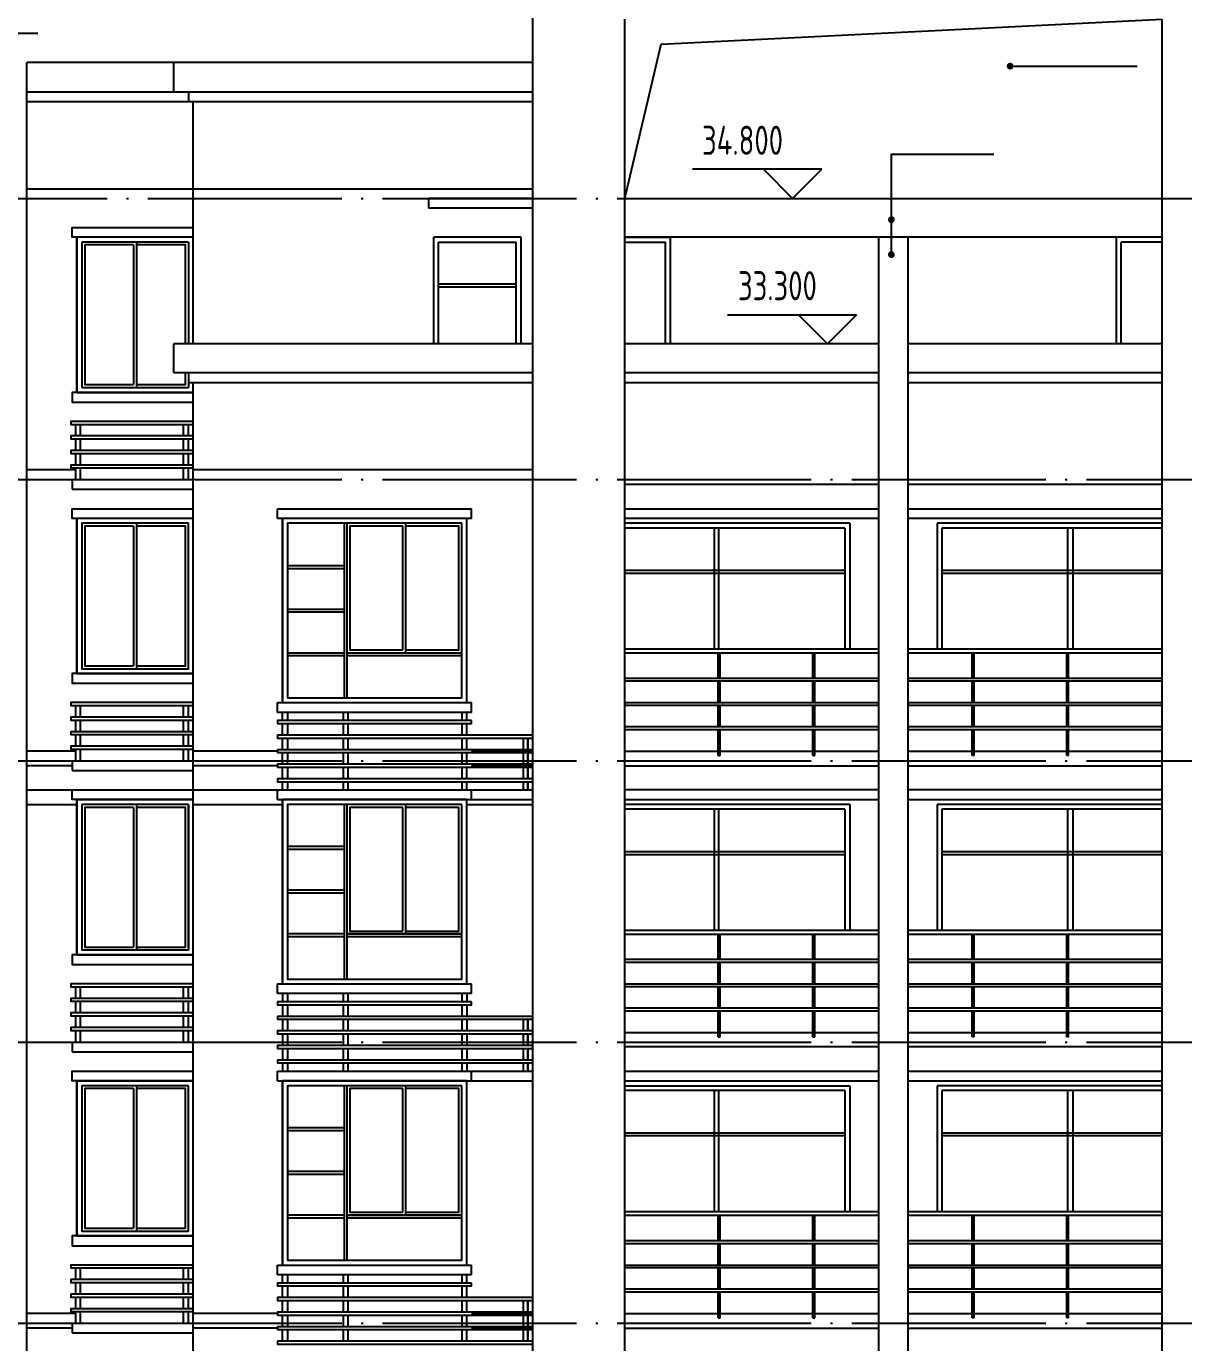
# Model space of a CAD drawing. Extents: x -726032 to 135930, y -151624 to 587044.
# Drawn here: x -476615 to -464680, y 318428 to 332003 of the extents above; entities that cross this region are included whole.
import ezdxf
from ezdxf.enums import TextEntityAlignment as Align

# ---------------------------------------------------------------- set-up
doc = ezdxf.new("R2010")
doc.units = 0
doc.header["$LTSCALE"] = 1000
doc.header["$MEASUREMENT"] = 0
doc.linetypes.add('DOTE', pattern=[2.42, 2, -0.2, 0.02, -0.2])
doc.layers.get('0').update_dxf_attribs({"linetype": 'CONTINUOUS'})
for name, color, linetype in [('DOTE', 8, 'DOTE'), ('PUB_DIM', 245, 'CONTINUOUS'), ('WALL', 255, 'CONTINUOUS'), ('WINDOW', 155, 'CONTINUOUS'), ('引线', 213, 'CONTINUOUS'), ('栏杆', 126, 'CONTINUOUS'), ('看线', 86, 'CONTINUOUS'), ('装饰线', 252, 'CONTINUOUS')]:
    doc.layers.add(name, color=color, linetype=linetype)
doc.styles.add('DIM_FONT', font='isocp.shx', dxfattribs={"width": 0.8})

msp = doc.modelspace()

# ---------------------------------------------------------------- linework, layer by layer
for p, q in [((-471392.9, 305078.3), (-471392.9, 334728.3)), ((-470442.9, 305078.3), (-470442.9, 332078.3)), ((-464902.9, 305078.3), (-464902.9, 332078.3)), ((-476607.9, 294918.3), (-476607.9, 331628.3)), ((-471392.9, 331628.3), (-476607.9, 331628.3)), ((-475092.9, 331328.3), (-475092.9, 331628.3)), ((-476607.9, 331328.3), (-471392.9, 331328.3)), ((-474942.9, 331328.3), (-474942.9, 331228.3)), ((-476607.9, 331228.3), (-471392.9, 331228.3)), ((-474892.9, 328728.3), (-474892.9, 331228.3)), ((-472462.9, 330128.3), (-472462.9, 330228.3)), ((-471392.9, 330228.3), (-472462.9, 330228.3)), ((-470442.9, 330228.3), (-464902.9, 330228.3)), ((-471392.9, 330128.3), (-472462.9, 330128.3)), ((-474892.9, 329828.3), (-476092.9, 329828.3)), ((-472412.9, 328728.3), (-472412.9, 329828.3)), ((-471512.9, 329828.3), (-472412.9, 329828.3)), ((-471512.9, 328728.3), (-471512.9, 329828.3)), ((-464902.9, 329828.3), (-470442.9, 329828.3)), ((-467822.9, 294978.3), (-467822.9, 329828.3)), ((-467522.9, 329828.3), (-467522.9, 294978.3)), ((-471392.9, 328728.3), (-475092.9, 328728.3)), ((-475092.9, 328428.3), (-475092.9, 328728.3)), ((-467822.9, 328728.3), (-470442.9, 328728.3)), ((-464902.9, 328728.3), (-467522.9, 328728.3)), ((-471392.9, 328428.3), (-475092.9, 328428.3)), ((-474942.9, 328428.3), (-474942.9, 328328.3)), ((-467822.9, 328428.3), (-470442.9, 328428.3)), ((-464902.9, 328428.3), (-467522.9, 328428.3)), ((-474942.9, 328328.3), (-471392.9, 328328.3)), ((-474892.9, 294978.3), (-474892.9, 328328.3)), ((-470442.9, 328328.3), (-467822.9, 328328.3)), ((-467522.9, 328328.3), (-464902.9, 328328.3)), ((-476092.9, 328228.3), (-474892.9, 328228.3)), ((-476142.9, 327328.3), (-476142.9, 327228.3)), ((-476142.9, 327328.3), (-474892.9, 327328.3)), ((-476142.9, 327228.3), (-474892.9, 327228.3)), ((-467822.9, 327278.3), (-470442.9, 327278.3)), ((-464902.9, 327278.3), (-467522.9, 327278.3)), ((-474022.9, 326928.3), (-474022.9, 327028.3)), ((-474022.9, 327028.3), (-472022.9, 327028.3)), ((-472022.9, 326928.3), (-472022.9, 327028.3)), ((-470442.9, 327028.3), (-467822.9, 327028.3)), ((-467522.9, 327028.3), (-464902.9, 327028.3)), ((-472022.9, 326928.3), (-474022.9, 326928.3)), ((-467822.9, 326928.3), (-470442.9, 326928.3)), ((-464902.9, 326928.3), (-467522.9, 326928.3)), ((-474022.9, 325028.3), (-472022.9, 325028.3)), ((-474022.9, 324928.3), (-474022.9, 325028.3)), ((-472022.9, 324928.3), (-472022.9, 325028.3)), ((-472022.9, 324928.3), (-474022.9, 324928.3)), ((-470434.9, 324528.3), (-469479.9, 324528.3)), ((-469459.9, 324528.3), (-468504.9, 324528.3)), ((-468484.9, 324528.3), (-467822.9, 324528.3)), ((-467522.9, 324528.3), (-466861, 324528.3)), ((-466841, 324528.3), (-465886, 324528.3)), ((-465866, 324528.3), (-464911, 324528.3)), ((-476142.9, 324428.3), (-474892.9, 324428.3)), ((-476142.9, 324428.3), (-476142.9, 324328.3)), ((-476142.9, 324328.3), (-474892.9, 324328.3)), ((-470442.9, 324378.3), (-467822.9, 324378.3)), ((-467522.9, 324378.3), (-464902.9, 324378.3)), ((-474022.9, 324128.3), (-471392.9, 324128.3)), ((-474022.9, 324028.3), (-474022.9, 324128.3)), ((-472022.9, 324028.3), (-472022.9, 324128.3)), ((-467822.9, 324128.3), (-470442.9, 324128.3)), ((-464902.9, 324128.3), (-467522.9, 324128.3)), ((-476092.9, 324028.3), (-474892.9, 324028.3)), ((-474022.9, 324028.3), (-471392.9, 324028.3)), ((-470442.9, 324028.3), (-467822.9, 324028.3)), ((-476092.9, 322428.3), (-474892.9, 322428.3)), ((-474022.9, 322128.3), (-472022.9, 322128.3)), ((-474022.9, 322028.3), (-474022.9, 322128.3)), ((-472022.9, 322028.3), (-474022.9, 322028.3)), ((-472022.9, 322028.3), (-472022.9, 322128.3)), ((-470434.9, 321628.3), (-469479.9, 321628.3)), ((-469459.9, 321628.3), (-468504.9, 321628.3)), ((-468484.9, 321628.3), (-467822.9, 321628.3)), ((-467522.9, 321628.3), (-466861, 321628.3)), ((-466841, 321628.3), (-465886, 321628.3)), ((-465866, 321628.3), (-464911, 321628.3)), ((-476142.9, 321528.3), (-474892.9, 321528.3)), ((-476142.9, 321528.3), (-476142.9, 321428.3)), ((-467822.9, 321478.3), (-470442.9, 321478.3)), ((-464902.9, 321478.3), (-467522.9, 321478.3)), ((-476142.9, 321428.3), (-474892.9, 321428.3)), ((-474022.9, 321228.3), (-471392.9, 321228.3)), ((-474022.9, 321128.3), (-474022.9, 321228.3)), ((-472022.9, 321128.3), (-472022.9, 321228.3)), ((-470442.9, 321228.3), (-467822.9, 321228.3)), ((-467522.9, 321228.3), (-464902.9, 321228.3)), ((-476092.9, 321128.3), (-474892.9, 321128.3)), ((-474022.9, 321128.3), (-471392.9, 321128.3)), ((-470442.9, 321128.3), (-467822.9, 321128.3)), ((-467522.9, 321128.3), (-464902.9, 321128.3)), ((-476092.9, 319528.3), (-474892.9, 319528.3)), ((-474022.9, 319228.3), (-472022.9, 319228.3)), ((-474022.9, 319128.3), (-474022.9, 319228.3)), ((-472022.9, 319128.3), (-472022.9, 319228.3)), ((-472022.9, 319128.3), (-474022.9, 319128.3)), ((-476142.9, 318628.3), (-474892.9, 318628.3)), ((-476142.9, 318628.3), (-476142.9, 318528.3)), ((-470434.9, 318728.3), (-469479.9, 318728.3)), ((-469459.9, 318728.3), (-468504.9, 318728.3)), ((-468484.9, 318728.3), (-467822.9, 318728.3)), ((-467522.9, 318728.3), (-466861, 318728.3)), ((-466841, 318728.3), (-465886, 318728.3)), ((-465866, 318728.3), (-464911, 318728.3)), ((-476142.9, 318528.3), (-474892.9, 318528.3)), ((-470442.9, 318578.3), (-467822.9, 318578.3)), ((-467522.9, 318578.3), (-464902.9, 318578.3))]:
    msp.add_line(p, q)
at = {"color": 0}
for p, q in [((-474892.9, 326928.3), (-476092.9, 326928.3)), ((-476092.9, 325328.3), (-474892.9, 325328.3))]:
    msp.add_line(p, q, dxfattribs=at)
at = {"color": 146}
msp.add_line((-467522.9, 324028.3), (-464902.9, 324028.3), dxfattribs=at)
for points in [[(-474892.9, 329828.3), (-476142.9, 329828.3), (-476142.9, 329928.3), (-474892.9, 329928.3)], [(-474892.9, 328228.3), (-476142.9, 328228.3), (-476142.9, 328128.3), (-474892.9, 328128.3)], [(-474892.9, 326928.3), (-476142.9, 326928.3), (-476142.9, 327028.3), (-474892.9, 327028.3)], [(-474892.9, 325328.3), (-476142.9, 325328.3), (-476142.9, 325228.3), (-474892.9, 325228.3)], [(-474892.9, 324028.3), (-476142.9, 324028.3), (-476142.9, 324128.3), (-474892.9, 324128.3)], [(-474892.9, 322428.3), (-476142.9, 322428.3), (-476142.9, 322328.3), (-474892.9, 322328.3)], [(-474892.9, 321128.3), (-476142.9, 321128.3), (-476142.9, 321228.3), (-474892.9, 321228.3)], [(-474892.9, 319528.3), (-476142.9, 319528.3), (-476142.9, 319428.3), (-474892.9, 319428.3)]]:
    msp.add_lwpolyline(points)
at = {"layer": 'DOTE'}
for p, q in [((-516500.5, 330228.3), (-454540.3, 330228.3)), ((-516500.5, 327328.3), (-454540.3, 327328.3)), ((-516500.5, 324428.3), (-454540.3, 324428.3)), ((-516500.5, 321528.3), (-454540.3, 321528.3)), ((-516500.5, 318628.3), (-454540.3, 318628.3))]:
    msp.add_line(p, q, dxfattribs=at)
at = {"layer": 'PUB_DIM'}
for p, q in [((-476496.9, 331928.3), (-477829.1, 331928.3)), ((-468413, 330528.3), (-469745.2, 330528.3)), ((-469013, 330528.3), (-468713, 330228.3)), ((-468713, 330228.3), (-468413, 330528.3)), ((-469385.4, 329028.3), (-468053.2, 329028.3)), ((-468353.2, 328728.3), (-468653.2, 329028.3)), ((-468053.2, 329028.3), (-468353.2, 328728.3))]:
    msp.add_line(p, q, dxfattribs=at)
at = {"layer": 'WALL', "color": 255}
msp.add_line((-474942.9, 328428.3), (-474942.9, 328328.3), dxfattribs=at)
at = {"layer": 'WINDOW'}
for p, q in [((-476092.9, 328228.3), (-476092.9, 329828.3)), ((-476042.9, 329778.3), (-476042.9, 328278.3)), ((-474942.9, 329778.3), (-476042.9, 329778.3)), ((-475507.9, 329748.3), (-475507.9, 328308.3)), ((-475477.9, 329778.3), (-475477.9, 328278.3)), ((-474942.9, 329778.3), (-474942.9, 328728.3)), ((-472362.9, 328728.3), (-472362.9, 329778.3)), ((-472362.9, 329778.3), (-471562.9, 329778.3)), ((-471562.9, 328728.3), (-471562.9, 329778.3)), ((-470442.9, 329828.3), (-469972.9, 329828.3)), ((-470442.9, 329778.3), (-470022.9, 329778.3)), ((-470022.9, 328728.3), (-470022.9, 329778.3)), ((-469972.9, 328728.3), (-469972.9, 329828.3)), ((-465372.9, 328728.3), (-465372.9, 329828.3)), ((-464902.9, 329828.3), (-465372.9, 329828.3)), ((-465322.9, 328728.3), (-465322.9, 329778.3)), ((-464902.9, 329778.3), (-465322.9, 329778.3)), ((-471562.9, 329343.3), (-472362.9, 329343.3)), ((-471562.9, 329313.3), (-472362.9, 329313.3)), ((-476042.9, 328278.3), (-474942.9, 328278.3)), ((-474942.9, 328328.3), (-474942.9, 328278.3)), ((-476092.9, 325328.3), (-476092.9, 326928.3)), ((-473972.9, 325028.3), (-473972.9, 326928.3)), ((-472072.9, 325028.3), (-472072.9, 326928.3)), ((-476042.9, 326878.3), (-476042.9, 325378.3)), ((-475507.9, 326848.3), (-475507.9, 325408.3)), ((-475477.9, 326878.3), (-475477.9, 325378.3)), ((-473337.9, 326878.3), (-473337.9, 325078.3)), ((-473307.9, 326878.3), (-473307.9, 325078.3)), ((-472730.4, 325573.3), (-472730.4, 326848.3)), ((-472700.4, 325543.3), (-472700.4, 326878.3)), ((-468122.9, 326878.3), (-470442.9, 326878.3)), ((-468172.9, 326828.3), (-470442.9, 326828.3)), ((-469522.9, 326828.3), (-469522.9, 325578.3)), ((-469472.9, 325578.3), (-469472.9, 326828.3)), ((-468172.9, 326828.3), (-468172.9, 325578.3)), ((-468122.9, 326878.3), (-468122.9, 325578.3)), ((-464902.9, 326878.3), (-467222.9, 326878.3)), ((-467222.9, 326878.3), (-467222.9, 325578.3)), ((-464902.9, 326828.3), (-467172.9, 326828.3)), ((-467172.9, 326828.3), (-467172.9, 325578.3)), ((-465872.9, 325578.3), (-465872.9, 326828.3)), ((-465822.9, 326828.3), (-465822.9, 325578.3)), ((-473922.9, 326443.3), (-473337.9, 326443.3)), ((-473922.9, 326413.3), (-473337.9, 326413.3)), ((-470442.9, 326393.3), (-468172.9, 326393.3)), ((-470442.9, 326363.3), (-468172.9, 326363.3)), ((-467172.9, 326393.3), (-464902.9, 326393.3)), ((-467172.9, 326363.3), (-464902.9, 326363.3)), ((-473922.9, 325993.3), (-473337.9, 325993.3)), ((-473922.9, 325963.3), (-473337.9, 325963.3)), ((-473922.9, 325543.3), (-473337.9, 325543.3)), ((-473307.9, 325543.3), (-472122.9, 325543.3)), ((-473922.9, 325513.3), (-473337.9, 325513.3)), ((-473307.9, 325513.3), (-472122.9, 325513.3)), ((-476092.9, 322428.3), (-476092.9, 324028.3)), ((-476042.9, 323978.3), (-476042.9, 322478.3)), ((-475507.9, 323948.3), (-475507.9, 322508.3)), ((-475477.9, 323978.3), (-475477.9, 322478.3)), ((-474942.9, 323978.3), (-474942.9, 322478.3)), ((-473972.9, 322128.3), (-473972.9, 324028.3)), ((-473337.9, 323978.3), (-473337.9, 322178.3)), ((-473307.9, 323978.3), (-473307.9, 322178.3)), ((-472730.4, 322673.3), (-472730.4, 323948.3)), ((-472700.4, 322643.3), (-472700.4, 323978.3)), ((-472072.9, 322128.3), (-472072.9, 324028.3)), ((-468122.9, 323978.3), (-470442.9, 323978.3)), ((-468172.9, 323928.3), (-470442.9, 323928.3)), ((-469522.9, 323928.3), (-469522.9, 322678.3)), ((-469472.9, 322678.3), (-469472.9, 323928.3)), ((-468172.9, 323928.3), (-468172.9, 322678.3)), ((-468122.9, 323978.3), (-468122.9, 322678.3)), ((-464902.9, 323978.3), (-467222.9, 323978.3)), ((-467222.9, 323978.3), (-467222.9, 322678.3)), ((-464902.9, 323928.3), (-467172.9, 323928.3)), ((-467172.9, 323928.3), (-467172.9, 322678.3)), ((-465872.9, 322678.3), (-465872.9, 323928.3)), ((-465822.9, 323928.3), (-465822.9, 322678.3)), ((-473337.9, 323543.3), (-473922.9, 323543.3)), ((-473337.9, 323513.3), (-473922.9, 323513.3)), ((-470442.9, 323493.3), (-468172.9, 323493.3)), ((-467172.9, 323493.3), (-464902.9, 323493.3)), ((-470442.9, 323463.3), (-468172.9, 323463.3)), ((-467172.9, 323463.3), (-464902.9, 323463.3)), ((-473337.9, 323093.3), (-473922.9, 323093.3)), ((-473337.9, 323063.3), (-473922.9, 323063.3)), ((-473337.9, 322643.3), (-473922.9, 322643.3)), ((-473337.9, 322613.3), (-473922.9, 322613.3)), ((-472122.9, 322643.3), (-473307.9, 322643.3)), ((-472122.9, 322613.3), (-473307.9, 322613.3)), ((-476092.9, 319528.3), (-476092.9, 321128.3)), ((-476042.9, 321078.3), (-476042.9, 319578.3)), ((-475477.9, 321078.3), (-475477.9, 319578.3)), ((-474942.9, 319578.3), (-474942.9, 321078.3)), ((-473972.9, 319228.3), (-473972.9, 321128.3)), ((-473337.9, 321078.3), (-473337.9, 319278.3)), ((-473307.9, 321078.3), (-473307.9, 319278.3)), ((-472700.4, 319743.3), (-472700.4, 321078.3)), ((-472072.9, 319228.3), (-472072.9, 321128.3)), ((-470442.9, 321078.3), (-468122.9, 321078.3)), ((-468122.9, 321078.3), (-468122.9, 319778.3)), ((-464902.9, 321078.3), (-467222.9, 321078.3)), ((-467222.9, 321078.3), (-467222.9, 319778.3)), ((-475507.9, 321048.3), (-475507.9, 319608.3)), ((-472730.4, 319773.3), (-472730.4, 321048.3)), ((-468172.9, 321028.3), (-470442.9, 321028.3)), ((-469522.9, 321028.3), (-469522.9, 319778.3)), ((-469472.9, 319778.3), (-469472.9, 321028.3)), ((-468172.9, 321028.3), (-468172.9, 319778.3)), ((-464902.9, 321028.3), (-467172.9, 321028.3)), ((-467172.9, 321028.3), (-467172.9, 319778.3)), ((-465872.9, 319778.3), (-465872.9, 321028.3)), ((-465822.9, 321028.3), (-465822.9, 319778.3)), ((-473337.9, 320643.3), (-473922.9, 320643.3)), ((-473337.9, 320613.3), (-473922.9, 320613.3)), ((-470442.9, 320593.3), (-468172.9, 320593.3)), ((-470442.9, 320563.3), (-468172.9, 320563.3)), ((-467172.9, 320593.3), (-464902.9, 320593.3)), ((-467172.9, 320563.3), (-464902.9, 320563.3)), ((-473337.9, 320193.3), (-473922.9, 320193.3)), ((-473337.9, 320163.3), (-473922.9, 320163.3)), ((-473337.9, 319743.3), (-473922.9, 319743.3)), ((-473337.9, 319713.3), (-473922.9, 319713.3)), ((-472122.9, 319743.3), (-473307.9, 319743.3)), ((-472122.9, 319713.3), (-473307.9, 319713.3))]:
    msp.add_line(p, q, dxfattribs=at)
for points in [[(-474892.9, 328728.3), (-474892.9, 329828.3), (-476092.9, 329828.3), (-476092.9, 328228.3), (-474892.9, 328228.3), (-474892.9, 328328.3)], [(-475507.9, 329748.3), (-476012.9, 329748.3), (-476012.9, 328308.3), (-475507.9, 328308.3)], [(-474972.9, 328728.3), (-474972.9, 329748.3), (-475477.9, 329748.3)], [(-475477.9, 328308.3), (-474972.9, 328308.3), (-474972.9, 328428.3)], [(-475507.9, 326848.3), (-476012.9, 326848.3), (-476012.9, 325408.3), (-475507.9, 325408.3)], [(-475477.9, 325408.3), (-474972.9, 325408.3), (-474972.9, 326848.3), (-475477.9, 326848.3)], [(-472730.4, 326848.3), (-473277.9, 326848.3), (-473277.9, 325573.3), (-472730.4, 325573.3)], [(-472700.4, 325573.3), (-472152.9, 325573.3), (-472152.9, 326848.3), (-472700.4, 326848.3)], [(-475507.9, 323948.3), (-476012.9, 323948.3), (-476012.9, 322508.3), (-475507.9, 322508.3)], [(-475477.9, 322508.3), (-474972.9, 322508.3), (-474972.9, 323948.3), (-475477.9, 323948.3)], [(-472730.4, 323948.3), (-473277.9, 323948.3), (-473277.9, 322673.3), (-472730.4, 322673.3)], [(-472700.4, 322673.3), (-472152.9, 322673.3), (-472152.9, 323948.3), (-472700.4, 323948.3)], [(-475507.9, 321048.3), (-476012.9, 321048.3), (-476012.9, 319608.3), (-475507.9, 319608.3)], [(-475477.9, 319608.3), (-474972.9, 319608.3), (-474972.9, 321048.3), (-475477.9, 321048.3)], [(-472730.4, 321048.3), (-473277.9, 321048.3), (-473277.9, 319773.3), (-472730.4, 319773.3)], [(-472700.4, 319773.3), (-472152.9, 319773.3), (-472152.9, 321048.3), (-472700.4, 321048.3)]]:
    msp.add_lwpolyline(points, dxfattribs=at)
for points in [[(-474892.9, 326928.3), (-476092.9, 326928.3), (-476092.9, 325328.3), (-474892.9, 325328.3)], [(-472072.9, 326928.3), (-473972.9, 326928.3), (-473972.9, 325028.3), (-472072.9, 325028.3)], [(-472072.9, 326928.3), (-473972.9, 326928.3), (-473972.9, 325028.3), (-472072.9, 325028.3)], [(-474942.9, 326878.3), (-476042.9, 326878.3), (-476042.9, 325378.3), (-474942.9, 325378.3)], [(-472122.9, 326878.3), (-473922.9, 326878.3), (-473922.9, 325078.3), (-472122.9, 325078.3)], [(-472122.9, 326878.3), (-473307.9, 326878.3), (-473307.9, 325543.3), (-472122.9, 325543.3)], [(-474892.9, 324028.3), (-476092.9, 324028.3), (-476092.9, 322428.3), (-474892.9, 322428.3)], [(-474942.9, 323978.3), (-476042.9, 323978.3), (-476042.9, 322478.3), (-474942.9, 322478.3)], [(-472072.9, 324028.3), (-473972.9, 324028.3), (-473972.9, 322128.3), (-472072.9, 322128.3)], [(-472072.9, 324028.3), (-473972.9, 324028.3), (-473972.9, 322128.3), (-472072.9, 322128.3)], [(-472122.9, 323978.3), (-473922.9, 323978.3), (-473922.9, 322178.3), (-472122.9, 322178.3)], [(-472122.9, 323978.3), (-473307.9, 323978.3), (-473307.9, 322643.3), (-472122.9, 322643.3)], [(-474892.9, 321128.3), (-476092.9, 321128.3), (-476092.9, 319528.3), (-474892.9, 319528.3)], [(-474942.9, 321078.3), (-476042.9, 321078.3), (-476042.9, 319578.3), (-474942.9, 319578.3)], [(-472072.9, 321128.3), (-473972.9, 321128.3), (-473972.9, 319228.3), (-472072.9, 319228.3)], [(-472072.9, 321128.3), (-473972.9, 321128.3), (-473972.9, 319228.3), (-472072.9, 319228.3)], [(-472122.9, 321078.3), (-473922.9, 321078.3), (-473922.9, 319278.3), (-472122.9, 319278.3)], [(-472122.9, 321078.3), (-473307.9, 321078.3), (-473307.9, 319743.3), (-472122.9, 319743.3)]]:
    msp.add_lwpolyline(points, close=True, dxfattribs=at)
at = {"layer": '引线'}
msp.add_line((-466469.7, 331592.4), (-465158.2, 331592.4), dxfattribs=at)
at = {"layer": '引线', "const_width": 34.8}
for points in [[(-466487.3, 331592.4, 1), (-466452.1, 331592.4, 1)], [(-467711.7, 330008.9, 1), (-467676.4, 330008.9, 1)], [(-467711.7, 329649.5, 1), (-467676.4, 329649.5, 1)]]:
    msp.add_lwpolyline(points, format="xyb", close=True, dxfattribs=at)
at = {"layer": '引线'}
msp.add_lwpolyline([(-467694.1, 329667.1), (-467694.1, 330685), (-466636.2, 330685)], dxfattribs=at)
at = {"layer": '栏杆'}
for p, q in [((-476105.7, 327778.3), (-476105.7, 327898.3)), ((-476055.7, 327778.3), (-476055.7, 327898.3)), ((-474992.9, 327778.3), (-474992.9, 327898.3)), ((-474942.9, 327778.3), (-474942.9, 327898.3)), ((-476105.7, 327628.3), (-476105.7, 327748.3)), ((-476055.7, 327628.3), (-476055.7, 327748.3)), ((-474992.9, 327628.3), (-474992.9, 327748.3)), ((-474942.9, 327628.3), (-474942.9, 327748.3)), ((-476105.7, 327478.3), (-476105.7, 327598.3)), ((-476055.7, 327478.3), (-476055.7, 327598.3)), ((-474992.9, 327478.3), (-474992.9, 327598.3)), ((-474942.9, 327478.3), (-474942.9, 327598.3)), ((-476105.7, 327328.3), (-476105.7, 327448.3)), ((-476055.7, 327328.3), (-476055.7, 327448.3)), ((-474992.9, 327328.3), (-474992.9, 327448.3)), ((-474942.9, 327328.3), (-474942.9, 327448.3)), ((-467822.9, 325578.3), (-470442.9, 325578.3)), ((-467822.9, 325538.3), (-470442.9, 325538.3)), ((-469479.9, 325278.3), (-469479.9, 325538.3)), ((-469459.9, 325278.3), (-469459.9, 325538.3)), ((-468504.9, 325278.3), (-468504.9, 325538.3)), ((-468484.9, 325278.3), (-468484.9, 325538.3)), ((-464902.9, 325578.3), (-467522.9, 325578.3)), ((-464902.9, 325538.3), (-467522.9, 325538.3)), ((-466861, 325278.3), (-466861, 325538.3)), ((-466841, 325278.3), (-466841, 325538.3)), ((-465886, 325278.3), (-465886, 325538.3)), ((-465866, 325278.3), (-465866, 325538.3)), ((-467822.9, 325278.3), (-470442.9, 325278.3)), ((-464902.9, 325278.3), (-467522.9, 325278.3)), ((-467822.9, 325248.3), (-470442.9, 325248.3)), ((-469479.9, 325028.3), (-469479.9, 325248.3)), ((-469459.9, 325028.3), (-469459.9, 325248.3)), ((-468504.9, 325028.3), (-468504.9, 325248.3)), ((-468484.9, 325028.3), (-468484.9, 325248.3)), ((-464902.9, 325248.3), (-467522.9, 325248.3)), ((-466861, 325028.3), (-466861, 325248.3)), ((-466841, 325028.3), (-466841, 325248.3)), ((-465886, 325028.3), (-465886, 325248.3)), ((-465866, 325028.3), (-465866, 325248.3)), ((-476105.7, 324878.3), (-476105.7, 324998.3)), ((-476055.7, 324878.3), (-476055.7, 324998.3)), ((-474992.9, 324878.3), (-474992.9, 324998.3)), ((-474942.9, 324878.3), (-474942.9, 324998.3)), ((-470442.9, 325028.3), (-467822.9, 325028.3)), ((-467822.9, 324998.3), (-470442.9, 324998.3)), ((-469479.9, 324778.3), (-469479.9, 324998.3)), ((-469459.9, 324778.3), (-469459.9, 324998.3)), ((-468504.9, 324778.3), (-468504.9, 324998.3)), ((-468484.9, 324778.3), (-468484.9, 324998.3)), ((-467522.9, 325028.3), (-464902.9, 325028.3)), ((-464902.9, 324998.3), (-467522.9, 324998.3)), ((-466861, 324778.3), (-466861, 324998.3)), ((-466841, 324778.3), (-466841, 324998.3)), ((-465886, 324778.3), (-465886, 324998.3)), ((-465866, 324778.3), (-465866, 324998.3)), ((-473972.9, 324843.6), (-473972.9, 324928.3)), ((-473922.9, 324928.3), (-473922.9, 324843.6)), ((-473347.9, 324928.3), (-473347.9, 324843.6)), ((-473297.9, 324928.3), (-473297.9, 324843.6)), ((-472122.9, 324928.3), (-472122.9, 324843.6)), ((-472072.9, 324843.6), (-472072.9, 324928.3)), ((-476105.7, 324728.3), (-476105.7, 324848.3)), ((-476055.7, 324728.3), (-476055.7, 324848.3)), ((-474992.9, 324728.3), (-474992.9, 324848.3)), ((-474942.9, 324728.3), (-474942.9, 324848.3)), ((-473972.9, 324693), (-473972.9, 324813)), ((-473922.9, 324813), (-473922.9, 324693)), ((-473347.9, 324813), (-473347.9, 324693)), ((-473297.9, 324813), (-473297.9, 324693)), ((-472122.9, 324813), (-472122.9, 324693)), ((-472072.9, 324693), (-472072.9, 324813)), ((-467822.9, 324778.3), (-470442.9, 324778.3)), ((-467822.9, 324748.3), (-470442.9, 324748.3)), ((-469479.9, 324482.8), (-469479.9, 324748.3)), ((-469459.9, 324482.8), (-469459.9, 324748.3)), ((-468504.9, 324482.8), (-468504.9, 324748.3)), ((-468484.9, 324482.8), (-468484.9, 324748.3)), ((-464902.9, 324778.3), (-467522.9, 324778.3)), ((-464902.9, 324748.3), (-467522.9, 324748.3)), ((-466861, 324482.8), (-466861, 324748.3)), ((-466841, 324482.8), (-466841, 324748.3)), ((-465886, 324482.8), (-465886, 324748.3)), ((-465866, 324482.8), (-465866, 324748.3)), ((-476105.7, 324578.3), (-476105.7, 324698.3)), ((-476055.7, 324578.3), (-476055.7, 324698.3)), ((-474992.9, 324578.3), (-474992.9, 324698.3)), ((-474942.9, 324578.3), (-474942.9, 324698.3)), ((-473972.9, 324543), (-473972.9, 324663)), ((-473922.9, 324663), (-473922.9, 324543)), ((-473347.9, 324663), (-473347.9, 324543)), ((-473297.9, 324663), (-473297.9, 324543)), ((-472122.9, 324663), (-472122.9, 324543)), ((-472072.9, 324543), (-472072.9, 324663)), ((-471492.9, 324663), (-471492.9, 324543)), ((-471442.9, 324543), (-471442.9, 324663)), ((-471442.9, 324663), (-471442.9, 324543)), ((-471392.9, 324543), (-471392.9, 324663)), ((-476105.7, 324428.3), (-476105.7, 324548.3)), ((-476055.7, 324428.3), (-476055.7, 324548.3)), ((-474992.9, 324428.3), (-474992.9, 324548.3)), ((-474942.9, 324428.3), (-474942.9, 324548.3)), ((-473972.9, 324393), (-473972.9, 324513)), ((-473922.9, 324513), (-473922.9, 324393)), ((-473347.9, 324513), (-473347.9, 324393)), ((-473297.9, 324513), (-473297.9, 324393)), ((-472122.9, 324513), (-472122.9, 324393)), ((-472072.9, 324393), (-472072.9, 324513)), ((-471492.9, 324513), (-471492.9, 324393)), ((-471442.9, 324393), (-471442.9, 324513)), ((-471442.9, 324513), (-471442.9, 324393)), ((-471392.9, 324393), (-471392.9, 324513)), ((-469479.9, 324482.8), (-469459.9, 324482.8)), ((-468504.9, 324482.8), (-468484.9, 324482.8)), ((-466841, 324482.8), (-466861, 324482.8)), ((-465866, 324482.8), (-465886, 324482.8)), ((-473972.9, 324243), (-473972.9, 324363)), ((-473922.9, 324363), (-473922.9, 324243)), ((-473347.9, 324363), (-473347.9, 324243)), ((-473297.9, 324363), (-473297.9, 324243)), ((-472122.9, 324363), (-472122.9, 324243)), ((-472072.9, 324243), (-472072.9, 324363)), ((-471492.9, 324363), (-471492.9, 324243)), ((-471442.9, 324243), (-471442.9, 324363)), ((-471442.9, 324363), (-471442.9, 324243)), ((-471392.9, 324243), (-471392.9, 324363)), ((-473972.9, 324128.3), (-473972.9, 324213)), ((-473922.9, 324213), (-473922.9, 324128.3)), ((-473347.9, 324213), (-473347.9, 324128.3)), ((-473297.9, 324213), (-473297.9, 324128.3)), ((-472122.9, 324213), (-472122.9, 324128.3)), ((-472072.9, 324128.3), (-472072.9, 324213)), ((-471492.9, 324213), (-471492.9, 324128.3)), ((-471442.9, 324128.3), (-471442.9, 324213)), ((-471442.9, 324213), (-471442.9, 324128.3)), ((-471392.9, 324128.3), (-471392.9, 324213)), ((-467822.9, 322678.3), (-470442.9, 322678.3)), ((-467822.9, 322638.3), (-470442.9, 322638.3)), ((-469479.9, 322378.3), (-469479.9, 322638.3)), ((-469459.9, 322378.3), (-469459.9, 322638.3)), ((-468504.9, 322378.3), (-468504.9, 322638.3)), ((-468484.9, 322378.3), (-468484.9, 322638.3)), ((-464902.9, 322678.3), (-467522.9, 322678.3)), ((-464902.9, 322638.3), (-467522.9, 322638.3)), ((-466861, 322378.3), (-466861, 322638.3)), ((-466841, 322378.3), (-466841, 322638.3)), ((-465886, 322378.3), (-465886, 322638.3)), ((-465866, 322378.3), (-465866, 322638.3)), ((-467822.9, 322378.3), (-470442.9, 322378.3)), ((-467822.9, 322348.3), (-470442.9, 322348.3)), ((-469479.9, 322128.3), (-469479.9, 322348.3)), ((-469459.9, 322128.3), (-469459.9, 322348.3)), ((-468504.9, 322128.3), (-468504.9, 322348.3)), ((-468484.9, 322128.3), (-468484.9, 322348.3)), ((-464902.9, 322378.3), (-467522.9, 322378.3)), ((-464902.9, 322348.3), (-467522.9, 322348.3)), ((-466861, 322128.3), (-466861, 322348.3)), ((-466841, 322128.3), (-466841, 322348.3)), ((-465886, 322128.3), (-465886, 322348.3)), ((-465866, 322128.3), (-465866, 322348.3)), ((-476105.7, 321978.3), (-476105.7, 322098.3)), ((-476055.7, 321978.3), (-476055.7, 322098.3)), ((-474992.9, 321978.3), (-474992.9, 322098.3)), ((-474942.9, 321978.3), (-474942.9, 322098.3)), ((-473972.9, 322028.3), (-473972.9, 321943.6)), ((-473922.9, 322028.3), (-473922.9, 321943.6)), ((-473347.9, 322028.3), (-473347.9, 321943.6)), ((-473297.9, 322028.3), (-473297.9, 321943.6)), ((-472122.9, 322028.3), (-472122.9, 321943.6)), ((-472072.9, 322028.3), (-472072.9, 321943.6)), ((-470442.9, 322128.3), (-467822.9, 322128.3)), ((-467822.9, 322098.3), (-470442.9, 322098.3)), ((-469479.9, 321878.3), (-469479.9, 322098.3)), ((-469459.9, 321878.3), (-469459.9, 322098.3)), ((-468504.9, 321878.3), (-468504.9, 322098.3)), ((-468484.9, 321878.3), (-468484.9, 322098.3)), ((-467522.9, 322128.3), (-464902.9, 322128.3)), ((-464902.9, 322098.3), (-467522.9, 322098.3)), ((-466861, 321878.3), (-466861, 322098.3)), ((-466841, 321878.3), (-466841, 322098.3)), ((-465886, 321878.3), (-465886, 322098.3)), ((-465866, 321878.3), (-465866, 322098.3)), ((-476105.7, 321828.3), (-476105.7, 321948.3)), ((-476055.7, 321828.3), (-476055.7, 321948.3)), ((-474992.9, 321828.3), (-474992.9, 321948.3)), ((-474942.9, 321828.3), (-474942.9, 321948.3)), ((-473972.9, 321913), (-473972.9, 321793)), ((-473922.9, 321913), (-473922.9, 321793)), ((-473347.9, 321913), (-473347.9, 321793)), ((-473297.9, 321913), (-473297.9, 321793)), ((-472122.9, 321913), (-472122.9, 321793)), ((-472072.9, 321913), (-472072.9, 321793)), ((-467822.9, 321878.3), (-470442.9, 321878.3)), ((-464902.9, 321878.3), (-467522.9, 321878.3)), ((-476105.7, 321678.3), (-476105.7, 321798.3)), ((-476055.7, 321678.3), (-476055.7, 321798.3)), ((-474992.9, 321678.3), (-474992.9, 321798.3)), ((-474942.9, 321678.3), (-474942.9, 321798.3)), ((-473972.9, 321763), (-473972.9, 321643)), ((-473922.9, 321763), (-473922.9, 321643)), ((-473347.9, 321763), (-473347.9, 321643)), ((-473297.9, 321763), (-473297.9, 321643)), ((-472122.9, 321763), (-472122.9, 321643)), ((-472072.9, 321763), (-472072.9, 321643)), ((-471492.9, 321763), (-471492.9, 321643)), ((-471492.9, 321763), (-471492.9, 321643)), ((-471442.9, 321763), (-471442.9, 321643)), ((-471442.9, 321643), (-471442.9, 321763)), ((-471442.9, 321763), (-471442.9, 321643)), ((-471442.9, 321643), (-471442.9, 321763)), ((-467822.9, 321848.3), (-470442.9, 321848.3)), ((-469479.9, 321582.8), (-469479.9, 321848.3)), ((-469459.9, 321582.8), (-469459.9, 321848.3)), ((-468504.9, 321582.8), (-468504.9, 321848.3)), ((-468484.9, 321582.8), (-468484.9, 321848.3)), ((-464902.9, 321848.3), (-467522.9, 321848.3)), ((-466861, 321582.8), (-466861, 321848.3)), ((-466841, 321582.8), (-466841, 321848.3)), ((-465886, 321582.8), (-465886, 321848.3)), ((-465866, 321582.8), (-465866, 321848.3)), ((-476105.7, 321528.3), (-476105.7, 321648.3)), ((-476055.7, 321528.3), (-476055.7, 321648.3)), ((-474992.9, 321528.3), (-474992.9, 321648.3)), ((-474942.9, 321528.3), (-474942.9, 321648.3)), ((-473972.9, 321613), (-473972.9, 321493)), ((-473922.9, 321613), (-473922.9, 321493)), ((-473347.9, 321613), (-473347.9, 321493)), ((-473297.9, 321613), (-473297.9, 321493)), ((-472122.9, 321613), (-472122.9, 321493)), ((-472072.9, 321613), (-472072.9, 321493)), ((-471492.9, 321613), (-471492.9, 321493)), ((-471492.9, 321613), (-471492.9, 321493)), ((-471442.9, 321613), (-471442.9, 321493)), ((-471442.9, 321493), (-471442.9, 321613)), ((-471442.9, 321613), (-471442.9, 321493)), ((-471442.9, 321493), (-471442.9, 321613)), ((-473972.9, 321463), (-473972.9, 321343)), ((-473922.9, 321463), (-473922.9, 321343)), ((-473347.9, 321463), (-473347.9, 321343)), ((-473297.9, 321463), (-473297.9, 321343)), ((-472122.9, 321463), (-472122.9, 321343)), ((-472072.9, 321463), (-472072.9, 321343)), ((-471492.9, 321463), (-471492.9, 321343)), ((-471492.9, 321463), (-471492.9, 321343)), ((-471442.9, 321463), (-471442.9, 321343)), ((-471442.9, 321343), (-471442.9, 321463)), ((-471442.9, 321463), (-471442.9, 321343)), ((-471442.9, 321343), (-471442.9, 321463)), ((-469479.9, 321582.8), (-469459.9, 321582.8)), ((-468504.9, 321582.8), (-468484.9, 321582.8)), ((-466841, 321582.8), (-466861, 321582.8)), ((-465866, 321582.8), (-465886, 321582.8)), ((-473972.9, 321313), (-473972.9, 321228.3)), ((-473922.9, 321313), (-473922.9, 321228.3)), ((-473347.9, 321313), (-473347.9, 321228.3)), ((-473297.9, 321313), (-473297.9, 321228.3)), ((-472122.9, 321313), (-472122.9, 321228.3)), ((-472072.9, 321313), (-472072.9, 321228.3)), ((-471492.9, 321313), (-471492.9, 321228.3)), ((-471492.9, 321313), (-471492.9, 321228.3)), ((-471442.9, 321313), (-471442.9, 321228.3)), ((-471442.9, 321228.3), (-471442.9, 321313)), ((-471442.9, 321313), (-471442.9, 321228.3)), ((-471442.9, 321228.3), (-471442.9, 321313)), ((-467822.9, 319778.3), (-470442.9, 319778.3)), ((-467822.9, 319738.3), (-470442.9, 319738.3)), ((-469479.9, 319478.3), (-469479.9, 319738.3)), ((-469459.9, 319478.3), (-469459.9, 319738.3)), ((-468504.9, 319478.3), (-468504.9, 319738.3)), ((-468484.9, 319478.3), (-468484.9, 319738.3)), ((-464902.9, 319778.3), (-467522.9, 319778.3)), ((-464902.9, 319738.3), (-467522.9, 319738.3)), ((-466861, 319478.3), (-466861, 319738.3)), ((-466841, 319478.3), (-466841, 319738.3)), ((-465886, 319478.3), (-465886, 319738.3)), ((-465866, 319478.3), (-465866, 319738.3)), ((-467822.9, 319478.3), (-470442.9, 319478.3)), ((-467822.9, 319448.3), (-470442.9, 319448.3)), ((-469479.9, 319228.3), (-469479.9, 319448.3)), ((-469459.9, 319228.3), (-469459.9, 319448.3)), ((-468504.9, 319228.3), (-468504.9, 319448.3)), ((-468484.9, 319228.3), (-468484.9, 319448.3)), ((-464902.9, 319478.3), (-467522.9, 319478.3)), ((-464902.9, 319448.3), (-467522.9, 319448.3)), ((-466861, 319228.3), (-466861, 319448.3)), ((-466841, 319228.3), (-466841, 319448.3)), ((-465886, 319228.3), (-465886, 319448.3)), ((-465866, 319228.3), (-465866, 319448.3)), ((-476105.7, 319078.3), (-476105.7, 319198.3)), ((-476055.7, 319078.3), (-476055.7, 319198.3)), ((-474992.9, 319078.3), (-474992.9, 319198.3)), ((-474942.9, 319078.3), (-474942.9, 319198.3)), ((-470442.9, 319228.3), (-467822.9, 319228.3)), ((-467822.9, 319198.3), (-470442.9, 319198.3)), ((-469479.9, 318978.3), (-469479.9, 319198.3)), ((-469459.9, 318978.3), (-469459.9, 319198.3)), ((-468504.9, 318978.3), (-468504.9, 319198.3)), ((-468484.9, 318978.3), (-468484.9, 319198.3)), ((-467522.9, 319228.3), (-464902.9, 319228.3)), ((-464902.9, 319198.3), (-467522.9, 319198.3)), ((-466861, 318978.3), (-466861, 319198.3)), ((-466841, 318978.3), (-466841, 319198.3)), ((-465886, 318978.3), (-465886, 319198.3)), ((-465866, 318978.3), (-465866, 319198.3)), ((-476105.7, 318928.3), (-476105.7, 319048.3)), ((-476055.7, 318928.3), (-476055.7, 319048.3)), ((-474992.9, 318928.3), (-474992.9, 319048.3)), ((-474942.9, 318928.3), (-474942.9, 319048.3)), ((-473972.9, 319043.6), (-473972.9, 319128.3)), ((-473922.9, 319128.3), (-473922.9, 319043.6)), ((-473347.9, 319128.3), (-473347.9, 319043.6)), ((-473297.9, 319128.3), (-473297.9, 319043.6)), ((-472122.9, 319128.3), (-472122.9, 319043.6)), ((-472072.9, 319043.6), (-472072.9, 319128.3)), ((-476105.7, 318778.3), (-476105.7, 318898.3)), ((-476055.7, 318778.3), (-476055.7, 318898.3)), ((-474992.9, 318778.3), (-474992.9, 318898.3)), ((-474942.9, 318778.3), (-474942.9, 318898.3)), ((-473972.9, 318893), (-473972.9, 319013)), ((-473922.9, 319013), (-473922.9, 318893)), ((-473347.9, 319013), (-473347.9, 318893)), ((-473297.9, 319013), (-473297.9, 318893)), ((-472122.9, 319013), (-472122.9, 318893)), ((-472072.9, 318893), (-472072.9, 319013)), ((-467822.9, 318978.3), (-470442.9, 318978.3)), ((-467822.9, 318948.3), (-470442.9, 318948.3)), ((-469479.9, 318682.8), (-469479.9, 318948.3)), ((-469459.9, 318682.8), (-469459.9, 318948.3)), ((-468504.9, 318682.8), (-468504.9, 318948.3)), ((-468484.9, 318682.8), (-468484.9, 318948.3)), ((-464902.9, 318978.3), (-467522.9, 318978.3)), ((-464902.9, 318948.3), (-467522.9, 318948.3)), ((-466861, 318682.8), (-466861, 318948.3)), ((-466841, 318682.8), (-466841, 318948.3)), ((-465886, 318682.8), (-465886, 318948.3)), ((-465866, 318682.8), (-465866, 318948.3)), ((-476105.7, 318628.3), (-476105.7, 318748.3)), ((-476055.7, 318628.3), (-476055.7, 318748.3)), ((-474992.9, 318628.3), (-474992.9, 318748.3)), ((-474942.9, 318628.3), (-474942.9, 318748.3)), ((-473972.9, 318743), (-473972.9, 318863)), ((-473922.9, 318863), (-473922.9, 318743)), ((-473347.9, 318863), (-473347.9, 318743)), ((-473297.9, 318863), (-473297.9, 318743)), ((-472122.9, 318863), (-472122.9, 318743)), ((-472072.9, 318743), (-472072.9, 318863)), ((-471492.9, 318863), (-471492.9, 318743)), ((-471442.9, 318863), (-471442.9, 318743)), ((-471442.9, 318743), (-471442.9, 318863)), ((-473972.9, 318593), (-473972.9, 318713)), ((-473922.9, 318713), (-473922.9, 318593)), ((-473347.9, 318713), (-473347.9, 318593)), ((-473297.9, 318713), (-473297.9, 318593)), ((-472122.9, 318713), (-472122.9, 318593)), ((-472072.9, 318593), (-472072.9, 318713)), ((-471492.9, 318713), (-471492.9, 318593)), ((-471442.9, 318713), (-471442.9, 318593)), ((-471442.9, 318593), (-471442.9, 318713)), ((-469479.9, 318682.8), (-469459.9, 318682.8)), ((-468504.9, 318682.8), (-468484.9, 318682.8)), ((-466841, 318682.8), (-466861, 318682.8)), ((-465866, 318682.8), (-465886, 318682.8)), ((-473972.9, 318443), (-473972.9, 318563)), ((-473922.9, 318563), (-473922.9, 318443)), ((-473347.9, 318563), (-473347.9, 318443)), ((-473297.9, 318563), (-473297.9, 318443)), ((-472122.9, 318563), (-472122.9, 318443)), ((-472072.9, 318443), (-472072.9, 318563)), ((-471492.9, 318563), (-471492.9, 318443)), ((-471442.9, 318563), (-471442.9, 318443)), ((-471442.9, 318443), (-471442.9, 318563))]:
    msp.add_line(p, q, dxfattribs=at)
for points in [[(-474892.9, 327928.3), (-476155.7, 327928.3), (-476155.7, 327898.3), (-474892.9, 327898.3)], [(-474892.9, 327778.3), (-476155.7, 327778.3), (-476155.7, 327748.3), (-474892.9, 327748.3)], [(-474892.9, 327628.3), (-476155.7, 327628.3), (-476155.7, 327598.3), (-474892.9, 327598.3)], [(-474892.9, 327478.3), (-476155.7, 327478.3), (-476155.7, 327448.3), (-474892.9, 327448.3)], [(-474892.9, 325028.3), (-476155.7, 325028.3), (-476155.7, 324998.3), (-474892.9, 324998.3)], [(-474892.9, 324878.3), (-476155.7, 324878.3), (-476155.7, 324848.3), (-474892.9, 324848.3)], [(-474892.9, 324728.3), (-476155.7, 324728.3), (-476155.7, 324698.3), (-474892.9, 324698.3)], [(-474892.9, 324578.3), (-476155.7, 324578.3), (-476155.7, 324548.3), (-474892.9, 324548.3)], [(-474892.9, 322128.3), (-476155.7, 322128.3), (-476155.7, 322098.3), (-474892.9, 322098.3)], [(-474892.9, 321978.3), (-476155.7, 321978.3), (-476155.7, 321948.3), (-474892.9, 321948.3)], [(-474892.9, 321828.3), (-476155.7, 321828.3), (-476155.7, 321798.3), (-474892.9, 321798.3)], [(-474892.9, 321678.3), (-476155.7, 321678.3), (-476155.7, 321648.3), (-474892.9, 321648.3)], [(-474892.9, 319228.3), (-476155.7, 319228.3), (-476155.7, 319198.3), (-474892.9, 319198.3)], [(-474892.9, 319078.3), (-476155.7, 319078.3), (-476155.7, 319048.3), (-474892.9, 319048.3)], [(-474892.9, 318928.3), (-476155.7, 318928.3), (-476155.7, 318898.3), (-474892.9, 318898.3)], [(-474892.9, 318778.3), (-476155.7, 318778.3), (-476155.7, 318748.3), (-474892.9, 318748.3)]]:
    msp.add_lwpolyline(points, dxfattribs=at)
for points in [[(-472022.9, 324843), (-474022.9, 324843), (-474022.9, 324813), (-472022.9, 324813)], [(-471392.9, 324693), (-474022.9, 324693), (-474022.9, 324663), (-471392.9, 324663)], [(-471392.9, 324543), (-474022.9, 324543), (-474022.9, 324513), (-471392.9, 324513)], [(-471392.9, 324393), (-474022.9, 324393), (-474022.9, 324363), (-471392.9, 324363)], [(-471392.9, 324243), (-474022.9, 324243), (-474022.9, 324213), (-471392.9, 324213)], [(-472022.9, 321943), (-474022.9, 321943), (-474022.9, 321913), (-472022.9, 321913)], [(-471392.9, 321793), (-474022.9, 321793), (-474022.9, 321763), (-471392.9, 321763)], [(-471392.9, 321643), (-474022.9, 321643), (-474022.9, 321613), (-471392.9, 321613)], [(-471392.9, 321493), (-474022.9, 321493), (-474022.9, 321463), (-471392.9, 321463)], [(-471392.9, 321343), (-474022.9, 321343), (-474022.9, 321313), (-471392.9, 321313)], [(-472022.9, 319043), (-474022.9, 319043), (-474022.9, 319013), (-472022.9, 319013)], [(-471392.9, 318893), (-474022.9, 318893), (-474022.9, 318863), (-471392.9, 318863)], [(-471392.9, 318743), (-474022.9, 318743), (-474022.9, 318713), (-471392.9, 318713)], [(-471392.9, 318593), (-474022.9, 318593), (-474022.9, 318563), (-471392.9, 318563)], [(-471392.9, 318443), (-474022.9, 318443), (-474022.9, 318413), (-471392.9, 318413)]]:
    msp.add_lwpolyline(points, close=True, dxfattribs=at)
at = {"layer": '看线'}
msp.add_lwpolyline([(-470442.9, 330228.3), (-470069.2, 331820), (-464902.9, 332078.3)], dxfattribs=at)
at = {"layer": '装饰线'}
for p, q in [((-476607.9, 330328.3), (-471392.9, 330328.3)), ((-476105.7, 327428.3), (-476607.9, 327428.3)), ((-471392.9, 327428.3), (-474892.9, 327428.3)), ((-476105.7, 324528.3), (-476607.9, 324528.3)), ((-474022.9, 324528.3), (-474892.9, 324528.3)), ((-471392.9, 324528.3), (-472022.9, 324528.3)), ((-476142.9, 324378.3), (-476607.9, 324378.3)), ((-474022.9, 324378.3), (-474892.9, 324378.3)), ((-471392.9, 324378.3), (-472022.9, 324378.3)), ((-476607.9, 324128.3), (-474022.9, 324128.3)), ((-472022.9, 324128.3), (-471392.9, 324128.3)), ((-476607.9, 323978.3), (-476092.9, 323978.3)), ((-474892.9, 323978.3), (-473972.9, 323978.3)), ((-472072.9, 323978.3), (-471392.9, 323978.3)), ((-476105.7, 318728.3), (-476607.9, 318728.3)), ((-474022.9, 318728.3), (-474892.9, 318728.3)), ((-471392.9, 318728.3), (-472022.9, 318728.3)), ((-476142.9, 318578.3), (-476607.9, 318578.3)), ((-474022.9, 318578.3), (-474892.9, 318578.3)), ((-471392.9, 318578.3), (-472022.9, 318578.3))]:
    msp.add_line(p, q, dxfattribs=at)

# ---------------------------------------------------------------- texts
at = {"layer": 'PUB_DIM', "style": 'DIM_FONT', "width": 0.8}
for s, p in [('34.800', (-469229.1, 330828.3)), ('33.300', (-468869.3, 329328.3))]:
    msp.add_text(s, height=300, dxfattribs=at).set_placement(p, align=Align.MIDDLE)

doc.saveas('drawing.dxf')
